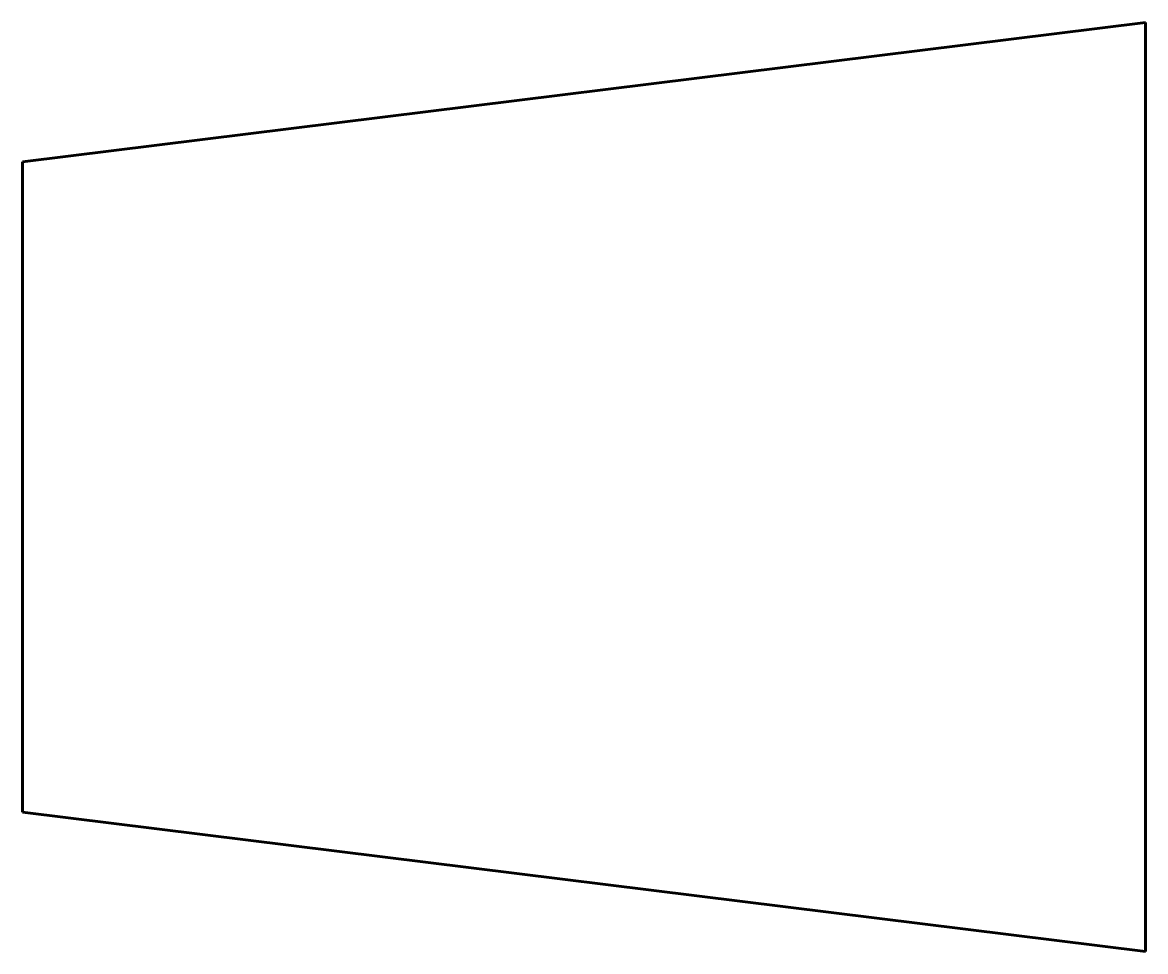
# Model space of a CAD drawing. Header units: millimetres. Extents: x -265 to 312, y 111 to 588.
import ezdxf

# ---------------------------------------------------------------- set-up
doc = ezdxf.new("R2010")
doc.units = ezdxf.units.MM
doc.linetypes.add('K5LT_BASIC', pattern=[0])
doc.layers.add('Системный слой', color=7, linetype='Continuous')

msp = doc.modelspace()

# ---------------------------------------------------------------- linework, layer by layer
at = {"layer": 'Системный слой', "color": 5, "linetype": 'K5LT_BASIC', "lineweight": 60, "true_color": 0x0000ff}
for p, q in [((-264.6, 516.61), (311.75, 588.11)), ((311.75, 588.11), (311.75, 111.11)), ((-264.6, 182.61), (-264.6, 516.61)), ((311.75, 111.11), (-264.6, 182.61))]:
    msp.add_line(p, q, dxfattribs=at)

doc.saveas('drawing.dxf')
